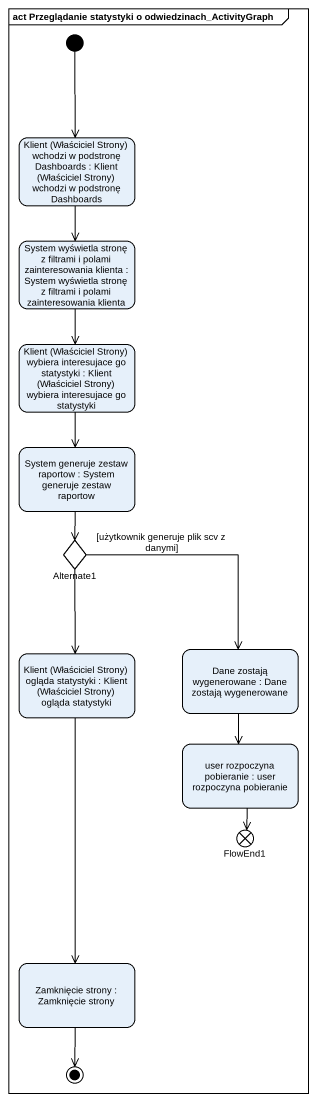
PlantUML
@startuml
mainframe act Przeglądanie statystyki o odwiedzinach_ActivityGraph
hide empty description
state "Klient (Właściciel Strony) wchodzi w podstronę Dashboards : Klient (Właściciel Strony) wchodzi w podstronę Dashboards" as Klient_Właściciel_Strony
state "System wyświetla stronę z filtrami i polami zainteresowania klienta : System wyświetla stronę z filtrami i polami zainteresowania klienta" as System_wyświetla_stronę_z
state "Klient (Właściciel Strony) wybiera interesujace go statystyki : Klient (Właściciel Strony) wybiera interesujace go statystyki" as Klient_Właściciel_Strony_2
state "System generuje zestaw raportow : System generuje zestaw raportow" as System_generuje_zestaw
state Alternate1 <<choice>>
state "Klient (Właściciel Strony) ogląda statystyki : Klient (Właściciel Strony) ogląda statystyki" as Klient_Właściciel_Strony_3
state "Dane zostają wygenerowane : Dane zostają wygenerowane" as Dane_zostają_wygenerowane
state "user rozpoczyna pobieranie : user rozpoczyna pobieranie" as user_rozpoczyna_pobieranie
state FlowEnd1 <<end>>
state "Zamknięcie strony : Zamknięcie strony" as Zamknięcie_strony
[*] --> Klient_Właściciel_Strony
Klient_Właściciel_Strony --> System_wyświetla_stronę_z
System_wyświetla_stronę_z --> Klient_Właściciel_Strony_2
Klient_Właściciel_Strony_2 --> System_generuje_zestaw
System_generuje_zestaw --> Alternate1
Alternate1 --> Klient_Właściciel_Strony_3
Alternate1 --> Dane_zostają_wygenerowane : [użytkownik generuje plik scv z danymi]
Klient_Właściciel_Strony_3 --> Zamknięcie_strony
Dane_zostają_wygenerowane --> user_rozpoczyna_pobieranie
user_rozpoczyna_pobieranie --> FlowEnd1
Zamknięcie_strony --> [*]
@enduml
